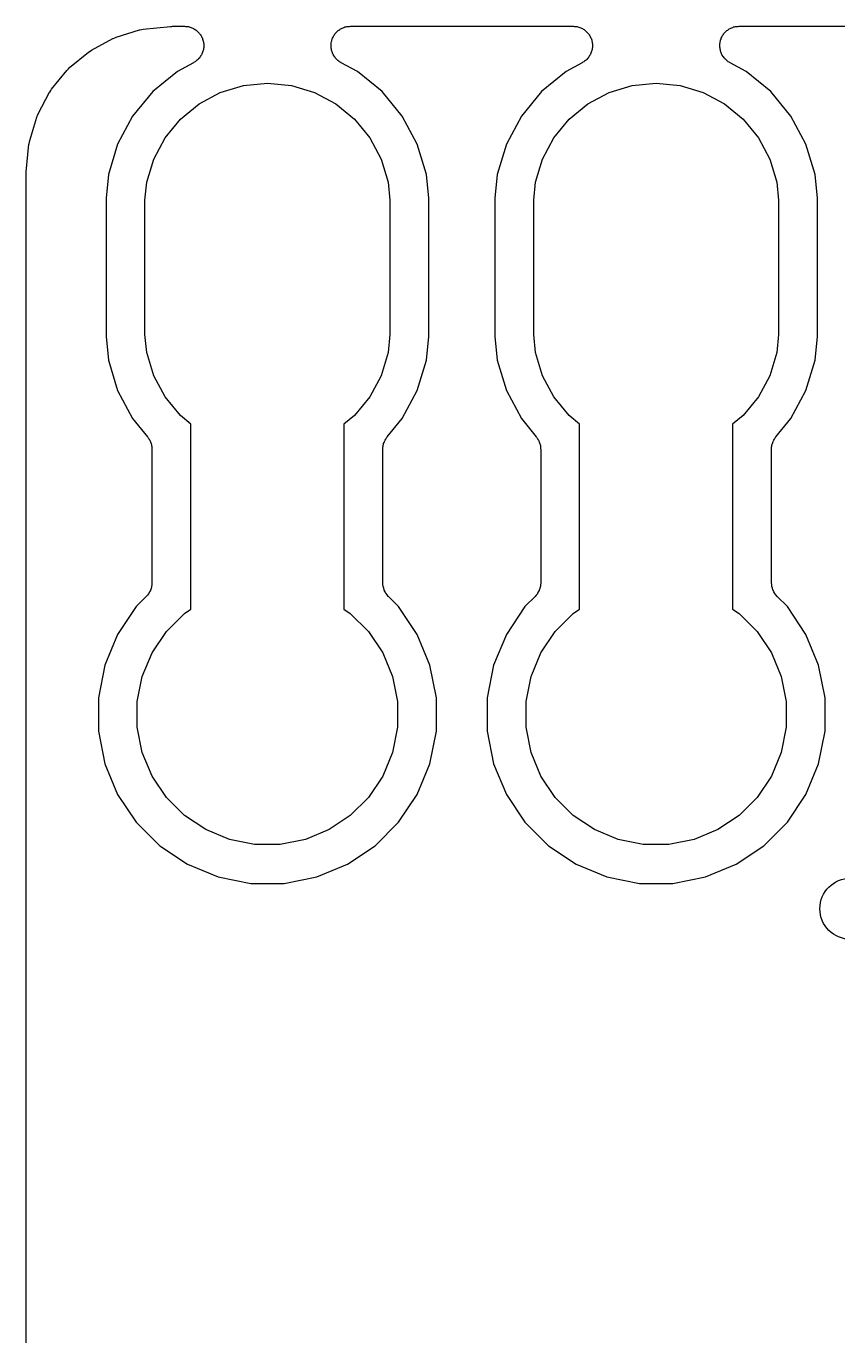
# Model space of a CAD drawing. Extents: x 94.3 to 145.3, y -143.8 to -113.4.
# Drawn here: x 94.31 to 99.61, y -131.06 to -122.5 of the extents above; entities that cross this region are included whole.
import ezdxf

# ---------------------------------------------------------------- set-up
doc = ezdxf.new("R2010")
doc.units = 0
doc.layers.add('BLACK', color=7, linetype='CONTINUOUS')

msp = doc.modelspace()

# ---------------------------------------------------------------- linework, layer by layer
at = {"layer": 'BLACK', "linetype": 'CONTINUOUS'}
for p, q in [((94.8979, -122.574), (95.0492, -122.527)), ((95.0492, -122.527), (95.0509, -122.527)), ((95.0509, -122.527), (95.0623, -122.525)), ((95.0623, -122.525), (95.0735, -122.522)), ((95.0735, -122.522), (95.2521, -122.504)), ((95.2521, -122.504), (95.2538, -122.504)), ((95.2538, -122.504), (95.2596, -122.504)), ((95.2596, -122.504), (95.2653, -122.503)), ((95.2653, -122.503), (95.3422, -122.503)), ((95.3422, -122.503), (95.344, -122.503)), ((95.344, -122.503), (95.35, -122.504)), ((95.35, -122.504), (95.3561, -122.504)), ((95.3561, -122.504), (95.3623, -122.505)), ((95.3623, -122.505), (95.3686, -122.506)), ((95.3686, -122.506), (95.3744, -122.508)), ((95.3744, -122.508), (95.3804, -122.509)), ((95.3804, -122.509), (95.3862, -122.511)), ((95.3862, -122.511), (95.3923, -122.513)), ((95.3923, -122.513), (95.3976, -122.516)), ((95.3976, -122.516), (95.4032, -122.519)), ((95.4032, -122.519), (95.4084, -122.522)), ((95.4084, -122.522), (95.414, -122.525)), ((95.414, -122.525), (95.4186, -122.529)), ((95.4186, -122.529), (95.4236, -122.533)), ((95.4236, -122.533), (95.4281, -122.537)), ((95.4281, -122.537), (95.433, -122.541)), ((95.433, -122.541), (95.4368, -122.546)), ((96.3344, -122.545), (96.3383, -122.54)), ((96.3383, -122.54), (96.3432, -122.536)), ((96.3432, -122.536), (96.3477, -122.531)), ((96.3477, -122.531), (96.3528, -122.528)), ((96.3528, -122.528), (96.3575, -122.524)), ((96.3575, -122.524), (96.3631, -122.521)), ((96.3631, -122.521), (96.3684, -122.518)), ((96.3684, -122.518), (96.374, -122.515)), ((96.374, -122.515), (96.3794, -122.513)), ((96.3794, -122.513), (96.3855, -122.511)), ((96.3855, -122.511), (96.3913, -122.508)), ((96.3913, -122.508), (96.3973, -122.507)), ((96.3973, -122.507), (96.4031, -122.505)), ((96.4031, -122.505), (96.4094, -122.505)), ((96.4094, -122.505), (96.4157, -122.504)), ((96.4157, -122.504), (96.4217, -122.504)), ((96.4217, -122.504), (96.4278, -122.503)), ((96.4278, -122.503), (97.8822, -122.503)), ((97.8822, -122.503), (97.884, -122.503)), ((97.884, -122.503), (97.89, -122.504)), ((97.89, -122.504), (97.8961, -122.504)), ((97.8961, -122.504), (97.9023, -122.505)), ((97.9023, -122.505), (97.9086, -122.506)), ((97.9086, -122.506), (97.9144, -122.508)), ((97.9144, -122.508), (97.9204, -122.509)), ((97.9204, -122.509), (97.9262, -122.511)), ((97.9262, -122.511), (97.9323, -122.513)), ((97.9323, -122.513), (97.9376, -122.516)), ((97.9376, -122.516), (97.9432, -122.519)), ((97.9432, -122.519), (97.9484, -122.522)), ((97.9484, -122.522), (97.954, -122.525)), ((97.954, -122.525), (97.9586, -122.529)), ((97.9586, -122.529), (97.9636, -122.533)), ((97.9636, -122.533), (97.9681, -122.537)), ((97.9681, -122.537), (97.973, -122.541)), ((97.973, -122.541), (97.9768, -122.546)), ((98.8744, -122.545), (98.8783, -122.54)), ((98.8783, -122.54), (98.8832, -122.536)), ((98.8832, -122.536), (98.8877, -122.531)), ((98.8877, -122.531), (98.8928, -122.528)), ((98.8928, -122.528), (98.8975, -122.524)), ((98.8975, -122.524), (98.9031, -122.521)), ((98.9031, -122.521), (98.9084, -122.518)), ((98.9084, -122.518), (98.914, -122.515)), ((98.914, -122.515), (98.9194, -122.513)), ((98.9194, -122.513), (98.9255, -122.511)), ((98.9255, -122.511), (98.9313, -122.508)), ((98.9313, -122.508), (98.9373, -122.507)), ((98.9373, -122.507), (98.9431, -122.505)), ((98.9431, -122.505), (98.9494, -122.505)), ((98.9494, -122.505), (98.9557, -122.504)), ((98.9557, -122.504), (98.9617, -122.504)), ((98.9617, -122.504), (98.9678, -122.503)), ((98.9678, -122.503), (100.422, -122.503)), ((94.7356, -122.659), (94.875, -122.584)), ((94.875, -122.584), (94.8766, -122.583)), ((94.8766, -122.583), (94.8873, -122.579)), ((94.8873, -122.579), (94.8979, -122.574)), ((95.4368, -122.546), (95.441, -122.55)), ((95.441, -122.55), (95.4445, -122.556)), ((95.4445, -122.556), (95.4485, -122.56)), ((95.4485, -122.56), (95.4513, -122.566)), ((95.4513, -122.566), (95.4546, -122.571)), ((95.4546, -122.571), (95.457, -122.577)), ((95.457, -122.577), (95.46, -122.582)), ((95.46, -122.582), (95.4617, -122.588)), ((95.4617, -122.588), (95.464, -122.594)), ((95.464, -122.594), (95.4652, -122.6)), ((95.4652, -122.6), (95.467, -122.606)), ((95.467, -122.606), (95.4675, -122.612)), ((95.4675, -122.612), (95.4687, -122.618)), ((95.4687, -122.618), (95.4686, -122.625)), ((95.4686, -122.625), (95.4692, -122.631)), ((96.3008, -122.629), (96.3014, -122.623)), ((96.3013, -122.635), (96.3008, -122.629)), ((96.3014, -122.623), (96.3015, -122.616)), ((96.3015, -122.616), (96.3027, -122.611)), ((96.3027, -122.611), (96.3034, -122.604)), ((96.3034, -122.604), (96.3053, -122.598)), ((96.3053, -122.598), (96.3065, -122.592)), ((96.3065, -122.592), (96.3089, -122.587)), ((96.3089, -122.587), (96.3107, -122.581)), ((96.3107, -122.581), (96.3137, -122.575)), ((96.3137, -122.575), (96.3162, -122.569)), ((96.3162, -122.569), (96.3196, -122.564)), ((96.3196, -122.564), (96.3225, -122.559)), ((96.3225, -122.559), (96.3265, -122.554)), ((96.3265, -122.554), (96.3301, -122.549)), ((96.3301, -122.549), (96.3344, -122.545)), ((97.9768, -122.546), (97.981, -122.55)), ((97.981, -122.55), (97.9845, -122.556)), ((97.9845, -122.556), (97.9885, -122.56)), ((97.9885, -122.56), (97.9913, -122.566)), ((97.9913, -122.566), (97.9946, -122.571)), ((97.9946, -122.571), (97.997, -122.577)), ((97.997, -122.577), (98, -122.582)), ((98, -122.582), (98.0017, -122.588)), ((98.0017, -122.588), (98.004, -122.594)), ((98.004, -122.594), (98.0052, -122.6)), ((98.0052, -122.6), (98.007, -122.606)), ((98.007, -122.606), (98.0075, -122.612)), ((98.0075, -122.612), (98.0087, -122.618)), ((98.0087, -122.618), (98.0086, -122.625)), ((98.0086, -122.625), (98.0092, -122.631)), ((98.8408, -122.629), (98.8414, -122.623)), ((98.8413, -122.635), (98.8408, -122.629)), ((98.8414, -122.623), (98.8415, -122.616)), ((98.8415, -122.616), (98.8427, -122.611)), ((98.8427, -122.611), (98.8434, -122.604)), ((98.8434, -122.604), (98.8453, -122.598)), ((98.8453, -122.598), (98.8465, -122.592)), ((98.8465, -122.592), (98.8489, -122.587)), ((98.8489, -122.587), (98.8507, -122.581)), ((98.8507, -122.581), (98.8537, -122.575)), ((98.8537, -122.575), (98.8562, -122.569)), ((98.8562, -122.569), (98.8596, -122.564)), ((98.8596, -122.564), (98.8625, -122.559)), ((98.8625, -122.559), (98.8665, -122.554)), ((98.8665, -122.554), (98.8701, -122.549)), ((98.8701, -122.549), (98.8744, -122.545)), ((94.593, -122.774), (94.7151, -122.673)), ((94.7151, -122.673), (94.7165, -122.672)), ((94.7165, -122.672), (94.7261, -122.666)), ((94.7261, -122.666), (94.7356, -122.659)), ((95.4358, -122.715), (95.4317, -122.72)), ((95.4403, -122.711), (95.4358, -122.715)), ((95.4436, -122.706), (95.4403, -122.711)), ((95.4475, -122.701), (95.4436, -122.706)), ((95.4505, -122.695), (95.4475, -122.701)), ((95.4541, -122.69), (95.4505, -122.695)), ((95.4564, -122.685), (95.4541, -122.69)), ((95.4593, -122.679), (95.4564, -122.685)), ((95.4612, -122.673), (95.4593, -122.679)), ((95.4636, -122.667), (95.4612, -122.673)), ((95.4648, -122.661), (95.4636, -122.667)), ((95.4666, -122.656), (95.4648, -122.661)), ((95.4673, -122.649), (95.4666, -122.656)), ((95.4686, -122.643), (95.4673, -122.649)), ((95.4692, -122.631), (95.4686, -122.637)), ((95.4686, -122.637), (95.4686, -122.643)), ((96.3013, -122.641), (96.3013, -122.635)), ((96.3025, -122.647), (96.3013, -122.641)), ((96.303, -122.654), (96.3025, -122.647)), ((96.3047, -122.66), (96.303, -122.654)), ((96.3059, -122.666), (96.3047, -122.66)), ((96.3082, -122.671), (96.3059, -122.666)), ((96.31, -122.678), (96.3082, -122.671)), ((96.3128, -122.683), (96.31, -122.678)), ((96.3151, -122.689), (96.3128, -122.683)), ((96.3186, -122.694), (96.3151, -122.689)), ((96.3215, -122.7), (96.3186, -122.694)), ((96.3253, -122.704), (96.3215, -122.7)), ((96.3286, -122.709), (96.3253, -122.704)), ((96.3331, -122.714), (96.3286, -122.709)), ((96.337, -122.719), (96.3331, -122.714)), ((97.9758, -122.715), (97.9717, -122.72)), ((97.9803, -122.711), (97.9758, -122.715)), ((97.9836, -122.706), (97.9803, -122.711)), ((97.9875, -122.701), (97.9836, -122.706)), ((97.9905, -122.695), (97.9875, -122.701)), ((97.9941, -122.69), (97.9905, -122.695)), ((97.9964, -122.685), (97.9941, -122.69)), ((97.9993, -122.679), (97.9964, -122.685)), ((98.0012, -122.673), (97.9993, -122.679)), ((98.0036, -122.667), (98.0012, -122.673)), ((98.0048, -122.661), (98.0036, -122.667)), ((98.0066, -122.656), (98.0048, -122.661)), ((98.0073, -122.649), (98.0066, -122.656)), ((98.0086, -122.643), (98.0073, -122.649)), ((98.0092, -122.631), (98.0086, -122.637)), ((98.0086, -122.637), (98.0086, -122.643)), ((98.8413, -122.641), (98.8413, -122.635)), ((98.8425, -122.647), (98.8413, -122.641)), ((98.843, -122.654), (98.8425, -122.647)), ((98.8447, -122.66), (98.843, -122.654)), ((98.8459, -122.666), (98.8447, -122.66)), ((98.8482, -122.671), (98.8459, -122.666)), ((98.85, -122.678), (98.8482, -122.671)), ((98.8528, -122.683), (98.85, -122.678)), ((98.8551, -122.689), (98.8528, -122.683)), ((98.8586, -122.694), (98.8551, -122.689)), ((98.8615, -122.7), (98.8586, -122.694)), ((98.8653, -122.704), (98.8615, -122.7)), ((98.8686, -122.709), (98.8653, -122.704)), ((98.8731, -122.714), (98.8686, -122.709)), ((98.877, -122.719), (98.8731, -122.714)), ((94.4754, -122.914), (94.5755, -122.792)), ((94.5755, -122.792), (94.5767, -122.79)), ((94.5767, -122.79), (94.5849, -122.782)), ((94.5849, -122.782), (94.593, -122.774)), ((95.2966, -122.798), (95.1361, -122.93)), ((95.4021, -122.742), (95.2966, -122.798)), ((95.4071, -122.739), (95.4021, -122.742)), ((95.4125, -122.736), (95.4071, -122.739)), ((95.4174, -122.732), (95.4125, -122.736)), ((95.4227, -122.728), (95.4174, -122.732)), ((95.427, -122.724), (95.4227, -122.728)), ((95.4317, -122.72), (95.427, -122.724)), ((96.3417, -122.723), (96.337, -122.719)), ((96.3459, -122.727), (96.3417, -122.723)), ((96.3512, -122.731), (96.3459, -122.727)), ((96.356, -122.735), (96.3512, -122.731)), ((96.3613, -122.738), (96.356, -122.735)), ((96.3664, -122.741), (96.3613, -122.738)), ((96.3679, -122.742), (96.3664, -122.741)), ((96.4734, -122.798), (96.3679, -122.742)), ((96.6339, -122.93), (96.4734, -122.798)), ((97.8366, -122.798), (97.6761, -122.93)), ((97.9421, -122.742), (97.8366, -122.798)), ((97.9471, -122.739), (97.9421, -122.742)), ((97.9525, -122.736), (97.9471, -122.739)), ((97.9574, -122.732), (97.9525, -122.736)), ((97.9627, -122.728), (97.9574, -122.732)), ((97.967, -122.724), (97.9627, -122.728)), ((97.9717, -122.72), (97.967, -122.724)), ((98.8817, -122.723), (98.877, -122.719)), ((98.8859, -122.727), (98.8817, -122.723)), ((98.8912, -122.731), (98.8859, -122.727)), ((98.896, -122.735), (98.8912, -122.731)), ((98.9013, -122.738), (98.896, -122.735)), ((98.9064, -122.741), (98.9013, -122.738)), ((98.9079, -122.742), (98.9064, -122.741)), ((99.0134, -122.798), (98.9079, -122.742)), ((99.1739, -122.93), (99.0134, -122.798)), ((95.7282, -122.891), (95.885, -122.875)), ((95.885, -122.875), (96.0418, -122.891)), ((98.2682, -122.891), (98.425, -122.875)), ((98.425, -122.875), (98.5818, -122.891)), ((94.3873, -123.075), (94.4617, -122.935)), ((94.4617, -122.935), (94.4625, -122.934)), ((94.4625, -122.934), (94.4691, -122.924)), ((94.4691, -122.924), (94.4754, -122.914)), ((95.1361, -122.93), (95.0044, -123.091)), ((95.4384, -123.011), (95.5774, -122.936)), ((95.5774, -122.936), (95.7282, -122.891)), ((96.0418, -122.891), (96.1926, -122.936)), ((96.1926, -122.936), (96.3316, -123.011)), ((96.7656, -123.091), (96.6339, -122.93)), ((97.6761, -122.93), (97.5444, -123.091)), ((97.9784, -123.011), (98.1174, -122.936)), ((98.1174, -122.936), (98.2682, -122.891)), ((98.5818, -122.891), (98.7326, -122.936)), ((98.7326, -122.936), (98.8716, -123.011)), ((99.3056, -123.091), (99.1739, -122.93)), ((95.3166, -123.111), (95.4384, -123.011)), ((96.3316, -123.011), (96.4534, -123.111)), ((97.8566, -123.111), (97.9784, -123.011)), ((98.8716, -123.011), (98.9934, -123.111)), ((94.3321, -123.25), (94.3779, -123.098)), ((94.3779, -123.098), (94.3784, -123.096)), ((94.3784, -123.096), (94.3829, -123.086)), ((94.3829, -123.086), (94.3873, -123.075)), ((95.0044, -123.091), (94.9065, -123.274)), ((95.2166, -123.232), (95.3166, -123.111)), ((96.4534, -123.111), (96.5534, -123.232)), ((96.8635, -123.274), (96.7656, -123.091)), ((97.5444, -123.091), (97.4465, -123.274)), ((97.7566, -123.232), (97.8566, -123.111)), ((98.9934, -123.111), (99.0934, -123.232)), ((99.4035, -123.274), (99.3056, -123.091)), ((94.3096, -123.454), (94.3273, -123.274)), ((94.3273, -123.274), (94.3274, -123.272)), ((94.3274, -123.272), (94.3298, -123.261)), ((94.3298, -123.261), (94.3321, -123.25)), ((94.9065, -123.274), (94.8462, -123.472)), ((95.1423, -123.371), (95.2166, -123.232)), ((96.5534, -123.232), (96.6277, -123.371)), ((96.9237, -123.472), (96.8635, -123.274)), ((97.4465, -123.274), (97.3862, -123.472)), ((97.6823, -123.371), (97.7566, -123.232)), ((99.0934, -123.232), (99.1677, -123.371)), ((99.4637, -123.472), (99.4035, -123.274)), ((95.0966, -123.522), (95.1423, -123.371)), ((96.6277, -123.371), (96.6734, -123.522)), ((97.6366, -123.522), (97.6823, -123.371)), ((99.1677, -123.371), (99.2134, -123.522)), ((94.309, -123.465), (94.3096, -123.459)), ((94.309, -123.466), (94.309, -123.465)), ((94.309, -142.86), (94.309, -123.466)), ((94.3096, -123.459), (94.3096, -123.454)), ((94.8462, -123.472), (94.831, -123.627)), ((96.939, -123.627), (96.9237, -123.472)), ((97.3862, -123.472), (97.371, -123.627)), ((99.479, -123.627), (99.4637, -123.472)), ((95.085, -123.64), (95.0966, -123.522)), ((96.6734, -123.522), (96.685, -123.64)), ((97.625, -123.64), (97.6366, -123.522)), ((99.2134, -123.522), (99.225, -123.64)), ((94.831, -123.627), (94.831, -124.531)), ((95.085, -124.518), (95.085, -123.64)), ((96.685, -123.64), (96.685, -124.518)), ((96.939, -124.531), (96.939, -123.627)), ((97.371, -123.627), (97.371, -124.531)), ((97.625, -124.518), (97.625, -123.64)), ((99.225, -123.64), (99.225, -124.518)), ((99.479, -124.531), (99.479, -123.627)), ((94.831, -124.531), (94.8462, -124.686)), ((95.0966, -124.636), (95.085, -124.518)), ((96.685, -124.518), (96.6734, -124.636)), ((96.9237, -124.686), (96.939, -124.531)), ((97.371, -124.531), (97.3862, -124.686)), ((97.6366, -124.636), (97.625, -124.518)), ((99.225, -124.518), (99.2134, -124.636)), ((99.4637, -124.686), (99.479, -124.531)), ((95.1423, -124.787), (95.0966, -124.636)), ((96.6734, -124.636), (96.6277, -124.787)), ((97.6823, -124.787), (97.6366, -124.636)), ((99.2134, -124.636), (99.1677, -124.787)), ((94.8462, -124.686), (94.9065, -124.884)), ((96.8635, -124.884), (96.9237, -124.686)), ((97.3862, -124.686), (97.4465, -124.884)), ((99.4035, -124.884), (99.4637, -124.686)), ((95.2166, -124.926), (95.1423, -124.787)), ((96.6277, -124.787), (96.5534, -124.926)), ((97.7566, -124.926), (97.6823, -124.787)), ((99.1677, -124.787), (99.0934, -124.926)), ((94.9065, -124.884), (95.0044, -125.067)), ((95.3166, -125.047), (95.2166, -124.926)), ((96.5534, -124.926), (96.4534, -125.047)), ((96.7656, -125.067), (96.8635, -124.884)), ((97.4465, -124.884), (97.5444, -125.067)), ((97.8566, -125.047), (97.7566, -124.926)), ((99.0934, -124.926), (98.9934, -125.047)), ((99.3056, -125.067), (99.4035, -124.884)), ((95.0044, -125.067), (95.1022, -125.187)), ((95.385, -125.104), (95.3166, -125.047)), ((95.385, -126.312), (95.385, -125.104)), ((96.4534, -125.047), (96.385, -125.104)), ((96.385, -125.104), (96.385, -126.312)), ((96.6678, -125.187), (96.7656, -125.067)), ((97.5444, -125.067), (97.6422, -125.187)), ((97.925, -125.104), (97.8566, -125.047)), ((97.925, -126.312), (97.925, -125.104)), ((98.9934, -125.047), (98.925, -125.104)), ((98.925, -125.104), (98.925, -126.312)), ((99.2078, -125.187), (99.3056, -125.067)), ((95.1022, -125.187), (95.1033, -125.188)), ((95.1033, -125.188), (95.1063, -125.193)), ((95.1063, -125.193), (95.1098, -125.197)), ((95.1098, -125.197), (95.113, -125.203)), ((96.6579, -125.201), (96.6612, -125.195)), ((96.6612, -125.195), (96.6648, -125.191)), ((96.6648, -125.191), (96.6678, -125.187)), ((97.6422, -125.187), (97.6433, -125.188)), ((97.6433, -125.188), (97.6463, -125.193)), ((97.6463, -125.193), (97.6498, -125.197)), ((97.6498, -125.197), (97.653, -125.203)), ((99.1979, -125.201), (99.2012, -125.195)), ((99.2012, -125.195), (99.2048, -125.191)), ((99.2048, -125.191), (99.2078, -125.187)), ((95.113, -125.203), (95.1168, -125.209)), ((95.1168, -125.209), (95.1188, -125.214)), ((95.1188, -125.214), (95.1214, -125.219)), ((95.1214, -125.219), (95.1234, -125.225)), ((95.1234, -125.225), (95.126, -125.232)), ((95.126, -125.232), (95.127, -125.237)), ((95.127, -125.237), (95.1286, -125.242)), ((95.1286, -125.242), (95.1293, -125.249)), ((95.1293, -125.249), (95.1305, -125.256)), ((95.1305, -125.256), (95.1305, -125.262)), ((95.1305, -125.262), (95.131, -125.267)), ((95.131, -125.267), (95.131, -126.14)), ((96.639, -125.265), (96.6396, -125.26)), ((96.639, -125.267), (96.639, -125.265)), ((96.639, -126.14), (96.639, -125.267)), ((96.6396, -125.254), (96.641, -125.248)), ((96.6396, -125.26), (96.6396, -125.254)), ((96.641, -125.248), (96.6418, -125.241)), ((96.6418, -125.241), (96.6434, -125.235)), ((96.6434, -125.235), (96.6445, -125.23)), ((96.6445, -125.23), (96.6472, -125.224)), ((96.6472, -125.224), (96.6493, -125.217)), ((96.6493, -125.217), (96.6519, -125.212)), ((96.6519, -125.212), (96.654, -125.207)), ((96.654, -125.207), (96.6579, -125.201)), ((97.653, -125.203), (97.6568, -125.209)), ((97.6568, -125.209), (97.6588, -125.214)), ((97.6588, -125.214), (97.6614, -125.219)), ((97.6614, -125.219), (97.6634, -125.225)), ((97.6634, -125.225), (97.666, -125.232)), ((97.666, -125.232), (97.667, -125.237)), ((97.667, -125.237), (97.6686, -125.242)), ((97.6686, -125.242), (97.6693, -125.249)), ((97.6693, -125.249), (97.6705, -125.256)), ((97.6705, -125.256), (97.6705, -125.262)), ((97.6705, -125.262), (97.671, -125.267)), ((97.671, -125.267), (97.671, -126.14)), ((99.179, -125.265), (99.1796, -125.26)), ((99.179, -125.267), (99.179, -125.265)), ((99.179, -126.14), (99.179, -125.267)), ((99.1796, -125.254), (99.181, -125.248)), ((99.1796, -125.26), (99.1796, -125.254)), ((99.181, -125.248), (99.1818, -125.241)), ((99.1818, -125.241), (99.1834, -125.235)), ((99.1834, -125.235), (99.1845, -125.23)), ((99.1845, -125.23), (99.1872, -125.224)), ((99.1872, -125.224), (99.1893, -125.217)), ((99.1893, -125.217), (99.1919, -125.212)), ((99.1919, -125.212), (99.194, -125.207)), ((99.194, -125.207), (99.1979, -125.201)), ((95.1013, -126.221), (95.0938, -126.23)), ((95.1088, -126.212), (95.1013, -126.221)), ((95.1091, -126.211), (95.1088, -126.212)), ((95.1095, -126.211), (95.1091, -126.211)), ((95.1151, -126.2), (95.1095, -126.211)), ((95.1207, -126.19), (95.1151, -126.2)), ((95.1209, -126.189), (95.1207, -126.19)), ((95.1212, -126.189), (95.1209, -126.189)), ((95.1247, -126.178), (95.1212, -126.189)), ((95.1282, -126.167), (95.1247, -126.178)), ((95.1283, -126.166), (95.1282, -126.167)), ((95.1285, -126.165), (95.1283, -126.166)), ((95.1297, -126.154), (95.1285, -126.165)), ((95.131, -126.142), (95.1297, -126.154)), ((95.131, -126.14), (95.131, -126.141)), ((95.131, -126.141), (95.131, -126.141)), ((95.131, -126.141), (95.131, -126.141)), ((95.131, -126.141), (95.131, -126.142)), ((96.6401, -126.152), (96.639, -126.14)), ((96.6412, -126.163), (96.6401, -126.152)), ((96.6414, -126.164), (96.6412, -126.163)), ((96.6414, -126.165), (96.6414, -126.164)), ((96.6448, -126.176), (96.6414, -126.165)), ((96.6481, -126.187), (96.6448, -126.176)), ((96.6484, -126.188), (96.6481, -126.187)), ((96.6486, -126.188), (96.6484, -126.188)), ((96.6541, -126.199), (96.6486, -126.188)), ((96.6595, -126.209), (96.6541, -126.199)), ((96.6599, -126.21), (96.6595, -126.209)), ((96.6602, -126.21), (96.6599, -126.21)), ((96.6676, -126.219), (96.6602, -126.21)), ((96.675, -126.229), (96.6676, -126.219)), ((97.6413, -126.221), (97.6338, -126.23)), ((97.6488, -126.212), (97.6413, -126.221)), ((97.6491, -126.211), (97.6488, -126.212)), ((97.6495, -126.211), (97.6491, -126.211)), ((97.6551, -126.2), (97.6495, -126.211)), ((97.6607, -126.19), (97.6551, -126.2)), ((97.6609, -126.189), (97.6607, -126.19)), ((97.6612, -126.189), (97.6609, -126.189)), ((97.6647, -126.178), (97.6612, -126.189)), ((97.6682, -126.167), (97.6647, -126.178)), ((97.6683, -126.166), (97.6682, -126.167)), ((97.6685, -126.165), (97.6683, -126.166)), ((97.6697, -126.154), (97.6685, -126.165)), ((97.671, -126.142), (97.6697, -126.154)), ((97.671, -126.14), (97.671, -126.141)), ((97.671, -126.141), (97.671, -126.141)), ((97.671, -126.141), (97.671, -126.141)), ((97.671, -126.141), (97.671, -126.142)), ((99.1801, -126.152), (99.179, -126.14)), ((99.1812, -126.163), (99.1801, -126.152)), ((99.1814, -126.164), (99.1812, -126.163)), ((99.1814, -126.165), (99.1814, -126.164)), ((99.1848, -126.176), (99.1814, -126.165)), ((99.1881, -126.187), (99.1848, -126.176)), ((99.1884, -126.188), (99.1881, -126.187)), ((99.1886, -126.188), (99.1884, -126.188)), ((99.1941, -126.199), (99.1886, -126.188)), ((99.1995, -126.209), (99.1941, -126.199)), ((99.1999, -126.21), (99.1995, -126.209)), ((99.2002, -126.21), (99.1999, -126.21)), ((99.2076, -126.219), (99.2002, -126.21)), ((99.215, -126.229), (99.2076, -126.219)), ((95.0275, -126.296), (94.9066, -126.477)), ((95.0938, -126.23), (95.0275, -126.296)), ((96.6759, -126.23), (96.675, -126.229)), ((96.6762, -126.23), (96.6759, -126.23)), ((96.6759, -126.23), (96.6759, -126.23)), ((96.6759, -126.23), (96.6759, -126.23)), ((96.7425, -126.296), (96.6762, -126.23)), ((96.8634, -126.477), (96.7425, -126.296)), ((97.5675, -126.296), (97.4466, -126.477)), ((97.6338, -126.23), (97.5675, -126.296)), ((99.2159, -126.23), (99.215, -126.229)), ((99.2162, -126.23), (99.2159, -126.23)), ((99.2159, -126.23), (99.2159, -126.23)), ((99.2159, -126.23), (99.2159, -126.23)), ((99.2825, -126.296), (99.2162, -126.23)), ((99.4034, -126.477), (99.2825, -126.296)), ((95.2248, -126.458), (95.3432, -126.34)), ((95.3432, -126.34), (95.385, -126.312)), ((96.385, -126.312), (96.4268, -126.34)), ((96.4268, -126.34), (96.5452, -126.458)), ((97.7648, -126.458), (97.8832, -126.34)), ((97.8832, -126.34), (97.925, -126.312)), ((98.925, -126.312), (98.9668, -126.34)), ((98.9668, -126.34), (99.0852, -126.458)), ((94.9066, -126.477), (94.8234, -126.678)), ((95.1317, -126.597), (95.2248, -126.458)), ((96.5452, -126.458), (96.6383, -126.597)), ((96.9466, -126.678), (96.8634, -126.477)), ((97.4466, -126.477), (97.3634, -126.678)), ((97.6717, -126.597), (97.7648, -126.458)), ((99.0852, -126.458), (99.1783, -126.597)), ((99.4866, -126.678), (99.4034, -126.477)), ((95.0677, -126.752), (95.1317, -126.597)), ((96.6383, -126.597), (96.7023, -126.752)), ((97.6077, -126.752), (97.6717, -126.597)), ((99.1783, -126.597), (99.2423, -126.752)), ((94.8234, -126.678), (94.781, -126.891)), ((96.989, -126.891), (96.9466, -126.678)), ((97.3634, -126.678), (97.321, -126.891)), ((99.529, -126.891), (99.4866, -126.678)), ((95.035, -126.916), (95.0677, -126.752)), ((96.7023, -126.752), (96.735, -126.916)), ((97.575, -126.916), (97.6077, -126.752)), ((99.2423, -126.752), (99.275, -126.916)), ((94.781, -126.891), (94.781, -127.109)), ((96.989, -127.109), (96.989, -126.891)), ((97.321, -126.891), (97.321, -127.109)), ((99.529, -127.109), (99.529, -126.891)), ((95.035, -127.084), (95.035, -126.916)), ((96.735, -126.916), (96.735, -127.084)), ((97.575, -127.084), (97.575, -126.916)), ((99.275, -126.916), (99.275, -127.084)), ((94.781, -127.109), (94.8234, -127.322)), ((95.0677, -127.248), (95.035, -127.084)), ((96.735, -127.084), (96.7023, -127.248)), ((96.9466, -127.322), (96.989, -127.109)), ((97.321, -127.109), (97.3634, -127.322)), ((97.6077, -127.248), (97.575, -127.084)), ((99.275, -127.084), (99.2423, -127.248)), ((99.4866, -127.322), (99.529, -127.109)), ((95.1317, -127.403), (95.0677, -127.248)), ((96.7023, -127.248), (96.6383, -127.403)), ((97.6717, -127.403), (97.6077, -127.248)), ((99.2423, -127.248), (99.1783, -127.403)), ((94.8234, -127.322), (94.9066, -127.523)), ((96.8634, -127.523), (96.9466, -127.322)), ((97.3634, -127.322), (97.4466, -127.523)), ((99.4034, -127.523), (99.4866, -127.322)), ((95.2248, -127.542), (95.1317, -127.403)), ((96.6383, -127.403), (96.5452, -127.542)), ((97.7648, -127.542), (97.6717, -127.403)), ((99.1783, -127.403), (99.0852, -127.542)), ((94.9066, -127.523), (95.0275, -127.704)), ((95.3432, -127.66), (95.2248, -127.542)), ((96.5452, -127.542), (96.4268, -127.66)), ((96.7425, -127.704), (96.8634, -127.523)), ((97.4466, -127.523), (97.5675, -127.704)), ((97.8832, -127.66), (97.7648, -127.542)), ((99.0852, -127.542), (98.9668, -127.66)), ((99.2825, -127.704), (99.4034, -127.523)), ((95.4824, -127.753), (95.3432, -127.66)), ((96.4268, -127.66), (96.2876, -127.753)), ((98.0224, -127.753), (97.8832, -127.66)), ((98.9668, -127.66), (98.8276, -127.753)), ((95.0275, -127.704), (95.1812, -127.858)), ((95.6371, -127.817), (95.4824, -127.753)), ((96.2876, -127.753), (96.1329, -127.817)), ((96.5888, -127.858), (96.7425, -127.704)), ((97.5675, -127.704), (97.7212, -127.858)), ((98.1771, -127.817), (98.0224, -127.753)), ((98.8276, -127.753), (98.6729, -127.817)), ((99.1288, -127.858), (99.2825, -127.704)), ((95.8013, -127.85), (95.6371, -127.817)), ((95.9687, -127.85), (95.8013, -127.85)), ((96.1329, -127.817), (95.9687, -127.85)), ((98.3413, -127.85), (98.1771, -127.817)), ((98.5087, -127.85), (98.3413, -127.85)), ((98.6729, -127.817), (98.5087, -127.85)), ((95.1812, -127.858), (95.3621, -127.978)), ((96.4079, -127.978), (96.5888, -127.858)), ((97.7212, -127.858), (97.9021, -127.978)), ((98.9479, -127.978), (99.1288, -127.858)), ((95.3621, -127.978), (95.563, -128.062)), ((96.207, -128.062), (96.4079, -127.978)), ((97.9021, -127.978), (98.103, -128.062)), ((98.747, -128.062), (98.9479, -127.978)), ((95.563, -128.062), (95.7763, -128.104)), ((95.7763, -128.104), (95.9937, -128.104)), ((95.9937, -128.104), (96.207, -128.062)), ((98.103, -128.062), (98.3163, -128.104)), ((98.3163, -128.104), (98.5337, -128.104)), ((98.5337, -128.104), (98.747, -128.062))]:
    msp.add_line(p, q, dxfattribs=at)
at = {"layer": 'BLACK'}
msp.add_circle((99.695, -128.27), 0.2, dxfattribs=at)

doc.saveas('drawing.dxf')
